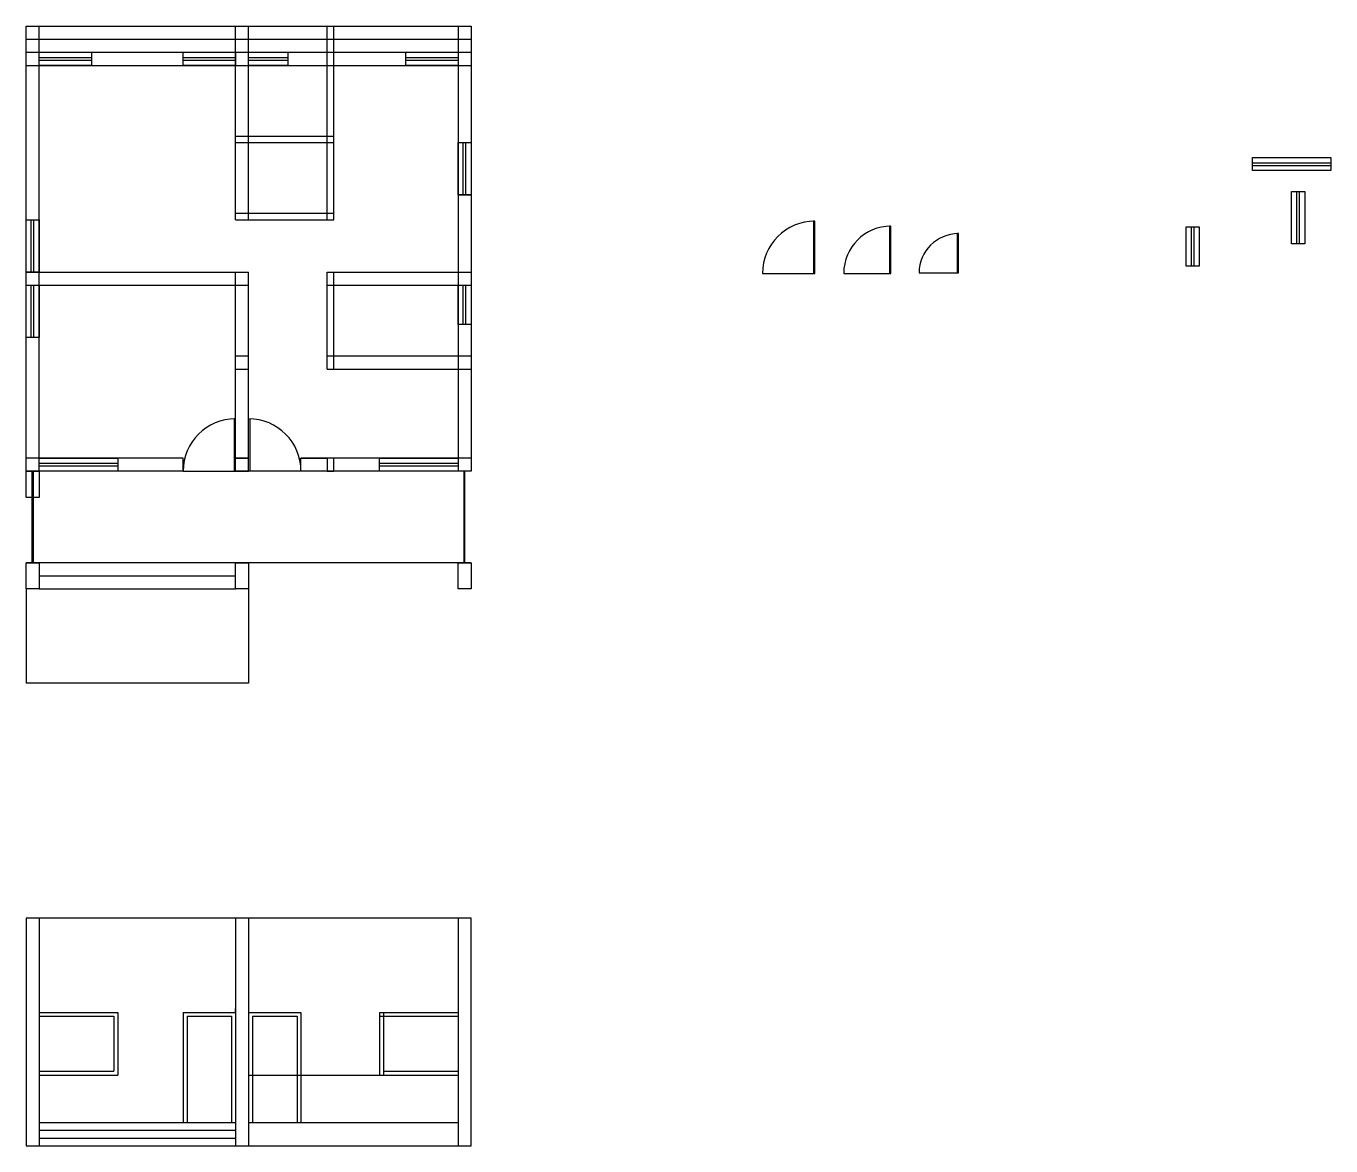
# Model space of a CAD drawing. Header units: inches. Extents: x 125 to 1122, y -354 to 501.
import ezdxf

# ---------------------------------------------------------------- set-up
doc = ezdxf.new("R2010")
doc.units = ezdxf.units.IN
doc.header["$MEASUREMENT"] = 0
for name, color, linetype in [('Door', 220, 'Continuous'), ('Elevation', 51, 'Continuous'), ('Wall', 100, 'Continuous'), ('Window', 140, 'Continuous')]:
    doc.layers.add(name, color=color, linetype=linetype)

msp = doc.modelspace()

# ---------------------------------------------------------------- linework, layer by layer
at = {"layer": 'Door'}
for p, q in [((727.6, 352.3), (726.6, 352.3)), ((726.6, 352.3), (726.6, 312.3)), ((727.6, 312.3), (727.6, 352.3)), ((785.61, 348.45), (784.61, 348.45)), ((784.61, 348.45), (784.61, 312.45)), ((785.61, 312.45), (785.61, 348.45)), ((837.18, 342.78), (836.18, 342.78)), ((836.18, 342.78), (836.18, 312.78)), ((837.18, 312.78), (837.18, 342.78)), ((687.6, 312.3), (727.6, 312.3)), ((749.61, 312.45), (785.61, 312.45)), ((807.18, 312.78), (837.18, 312.78)), ((285.01, 201.32), (284.01, 201.32)), ((284.01, 201.32), (284.01, 161.32)), ((285.01, 161.32), (285.01, 201.32)), ((295.01, 161.32), (295.01, 201.32)), ((296.01, 201.32), (296.01, 161.32)), ((245.01, 161.32), (285.01, 161.32)), ((335.01, 161.32), (295.01, 161.32))]:
    msp.add_line(p, q, dxfattribs=at)
for centre, radius, start, end in [((727.6, 312.3), 40, 90, 180), ((785.61, 312.45), 36, 90, 180), ((837.18, 312.78), 30, 90, 180), ((285.01, 161.32), 40, 90, 180), ((295.01, 161.32), 40, 0, 90)]:
    msp.add_arc(centre, radius, start, end, dxfattribs=at)
at = {"layer": 'Elevation'}
for p, q in [((125.01, -180.1), (125.01, -354.1)), ((465.01, -180.1), (125.01, -180.1)), ((135.01, -180.1), (135.01, -354.1)), ((285.01, -180.1), (285.01, -255.1)), ((295.01, -180.1), (295.01, -252.1)), ((455.01, -180.1), (455.01, -354.1)), ((465.01, -354.1), (465.01, -180.1)), ((285.01, -252.1), (285.01, -249.1)), ((135.01, -252.1), (195.01, -252.1)), ((135.01, -255.1), (192.01, -255.1)), ((192.01, -255.1), (192.01, -297.1)), ((195.01, -252.1), (195.01, -300.1)), ((245.01, -252.1), (245.01, -336.1)), ((245.01, -252.1), (285.01, -252.1)), ((248.01, -255.1), (282.01, -255.1)), ((248.01, -255.1), (248.01, -336.1)), ((282.01, -255.1), (282.01, -336.1)), ((285.01, -255.1), (285.01, -336.1)), ((295.01, -252.1), (335.01, -252.1)), ((295.01, -252.1), (295.01, -336.1)), ((298.01, -255.1), (298.01, -336.1)), ((298.01, -255.1), (332.01, -255.1)), ((332.01, -255.1), (332.01, -336.1)), ((335.01, -252.1), (335.01, -336.1)), ((395.01, -252.1), (395.01, -300.1)), ((395.01, -252.1), (455.01, -252.1)), ((395.01, -255.1), (455.01, -255.1)), ((398.01, -252.1), (398.01, -300.1)), ((135.01, -297.1), (192.01, -297.1)), ((398.01, -297.1), (455.01, -297.1)), ((135.01, -300.1), (195.01, -300.1)), ((295.01, -300.1), (398.01, -300.1)), ((398.01, -300.1), (455.01, -300.1)), ((135.01, -336.1), (285.01, -336.1)), ((285.01, -336.1), (285.01, -354.1)), ((295.01, -336.1), (455.01, -336.1)), ((295.01, -336.1), (295.01, -354.1)), ((135.01, -342.1), (285.01, -342.1)), ((135.01, -348.1), (285.01, -348.1)), ((125.01, -354.1), (465.01, -354.1)), ((125.01, -354.1), (465.01, -354.1))]:
    msp.add_line(p, q, dxfattribs=at)
at = {"layer": 'Wall'}
for p, q in [((125.01, 501.32), (465.01, 501.32)), ((125.01, 161.32), (125.01, 501.32)), ((135.01, 161.32), (135.01, 501.32)), ((285.01, 353.32), (285.01, 501.32)), ((295.01, 353.32), (295.01, 501.32)), ((355.01, 353.32), (355.01, 501.32)), ((360.01, 353.32), (360.01, 501.32)), ((455.01, 501.32), (455.01, 161.32)), ((465.01, 501.32), (465.01, 161.32)), ((125.01, 491.32), (465.01, 491.32)), ((125.01, 481.32), (465.01, 481.32)), ((125.01, 471.32), (465.01, 471.32)), ((285.01, 417.32), (360.01, 417.32)), ((285.01, 412.32), (360.01, 412.32)), ((455.01, 372.32), (465.01, 372.32)), ((125.01, 353.32), (135.01, 353.32)), ((285.01, 358.32), (360.01, 358.32)), ((285.01, 353.32), (360.01, 353.32)), ((125.01, 313.32), (295.01, 313.32)), ((285.01, 171.32), (285.01, 313.32)), ((295.01, 161.32), (295.01, 313.32)), ((295.01, 171.32), (295.01, 313.32)), ((355.01, 239.32), (355.01, 313.32)), ((355.01, 313.32), (455.01, 313.32)), ((360.01, 239.32), (360.01, 313.32)), ((455.01, 313.32), (465.01, 313.32)), ((125.01, 303.32), (295.01, 303.32)), ((355.01, 303.32), (465.01, 303.32)), ((285.01, 249.32), (295.01, 249.32)), ((355.01, 249.32), (465.01, 249.32)), ((285.01, 239.32), (295.01, 239.32)), ((355.01, 239.32), (465.01, 239.32)), ((245.01, 171.32), (125.01, 171.32)), ((245.01, 161.32), (245.01, 171.32)), ((285.01, 161.32), (285.01, 171.32)), ((295.01, 171.32), (285.01, 171.32)), ((285.01, 171.32), (295.01, 171.32)), ((295.01, 161.32), (295.01, 171.32)), ((465.01, 171.32), (335.01, 171.32)), ((335.01, 171.32), (355.01, 171.32)), ((335.01, 161.32), (335.01, 171.32)), ((355.01, 171.32), (355.01, 161.32)), ((360.01, 161.32), (360.01, 171.32)), ((125.01, 161.32), (135.01, 161.32)), ((125.01, 141.32), (125.01, 161.32)), ((125.01, 161.32), (125.01, 161.32)), ((125.01, 161.32), (129.51, 161.32)), ((245.01, 161.32), (125.01, 161.32)), ((129.51, 161.32), (129.51, 91.32)), ((129.51, 161.32), (130.01, 161.32)), ((130.01, 161.32), (130.01, 91.32)), ((130.01, 161.32), (130.51, 161.32)), ((130.51, 161.32), (130.51, 91.32)), ((135.01, 161.32), (135.01, 141.32)), ((295.01, 161.32), (285.01, 161.32)), ((285.01, 161.32), (295.01, 161.32)), ((465.01, 161.32), (335.01, 161.32)), ((355.01, 161.32), (360.01, 161.32)), ((459.51, 161.32), (459.51, 91.32)), ((460.01, 161.32), (460.01, 91.32)), ((135.01, 141.32), (125.01, 141.32)), ((465.01, 91.32), (125.01, 91.32)), ((125.01, 91.32), (135.01, 91.32)), ((125.01, 71.32), (125.01, 91.32)), ((135.01, 91.32), (135.01, 71.32)), ((285.01, 91.32), (295.01, 91.32)), ((285.01, 71.32), (285.01, 91.32)), ((295.01, 91.32), (295.01, 71.32)), ((455.01, 91.32), (465.01, 91.32)), ((455.01, 71.32), (455.01, 91.32)), ((465.01, 91.32), (465.01, 71.32)), ((135.01, 81.32), (285.01, 81.32)), ((135.01, 71.32), (125.01, 71.32)), ((125.01, 71.32), (125.01, -0.68)), ((135.01, 71.32), (285.01, 71.32)), ((295.01, 71.32), (285.01, 71.32)), ((295.01, 71.32), (295.01, -0.68)), ((465.01, 71.32), (455.01, 71.32)), ((295.01, -0.68), (125.01, -0.68))]:
    msp.add_line(p, q, dxfattribs=at)
at = {"layer": 'Window'}
for p, q in [((135.01, 481.32), (175.01, 481.32)), ((135.01, 471.32), (135.01, 481.32)), ((175.01, 481.32), (175.01, 471.32)), ((245.01, 481.32), (285.01, 481.32)), ((245.01, 471.32), (245.01, 481.32)), ((285.01, 481.32), (285.01, 471.32)), ((295.01, 481.32), (325.01, 481.32)), ((325.01, 481.32), (325.01, 471.32)), ((415.01, 481.32), (455.01, 481.32)), ((415.01, 471.32), (415.01, 481.32)), ((455.01, 481.32), (455.01, 471.32)), ((135.01, 477.32), (175.01, 477.32)), ((135.01, 475.32), (175.01, 475.32)), ((175.01, 471.32), (135.01, 471.32)), ((245.01, 477.32), (285.01, 477.32)), ((245.01, 475.32), (285.01, 475.32)), ((285.01, 471.32), (245.01, 471.32)), ((295.01, 477.32), (325.01, 477.32)), ((295.01, 475.32), (325.01, 475.32)), ((325.01, 471.32), (295.01, 471.32)), ((415.01, 477.32), (455.01, 477.32)), ((415.01, 475.32), (455.01, 475.32)), ((455.01, 471.32), (415.01, 471.32)), ((455.01, 372.32), (455.01, 412.32)), ((455.01, 412.32), (465.01, 412.32)), ((459.01, 372.32), (459.01, 412.32)), ((461.01, 372.32), (461.01, 412.32)), ((465.01, 412.32), (465.01, 372.32)), ((1061.78, 400.91), (1121.78, 400.91)), ((1061.78, 390.91), (1061.78, 400.91)), ((1121.78, 400.91), (1121.78, 390.91)), ((1061.78, 396.91), (1121.78, 396.91)), ((1061.78, 394.91), (1121.78, 394.91)), ((1121.78, 390.91), (1061.78, 390.91)), ((465.01, 372.32), (455.01, 372.32)), ((1091.78, 335.04), (1091.78, 375.04)), ((1091.78, 375.04), (1101.78, 375.04)), ((1095.78, 335.04), (1095.78, 375.04)), ((1097.78, 335.04), (1097.78, 375.04)), ((1101.78, 375.04), (1101.78, 335.04)), ((125.01, 313.32), (125.01, 353.32)), ((125.01, 353.32), (135.01, 353.32)), ((129.01, 313.32), (129.01, 353.32)), ((131.01, 313.32), (131.01, 353.32)), ((135.01, 353.32), (135.01, 313.32)), ((1011.23, 317.85), (1011.23, 347.85)), ((1011.23, 347.85), (1021.23, 347.85)), ((1015.23, 317.85), (1015.23, 347.85)), ((1017.23, 317.85), (1017.23, 347.85)), ((1021.23, 347.85), (1021.23, 317.85)), ((1101.78, 335.04), (1091.78, 335.04)), ((135.01, 313.32), (125.01, 313.32)), ((1021.23, 317.85), (1011.23, 317.85)), ((125.01, 263.32), (125.01, 303.32)), ((125.01, 303.32), (135.01, 303.32)), ((129.01, 263.32), (129.01, 303.32)), ((131.01, 263.32), (131.01, 303.32)), ((135.01, 303.32), (135.01, 263.32)), ((455.01, 273.32), (455.01, 303.32)), ((455.01, 303.32), (465.01, 303.32)), ((459.01, 273.32), (459.01, 303.32)), ((461.01, 273.32), (461.01, 303.32)), ((465.01, 303.32), (465.01, 273.32)), ((465.01, 273.32), (455.01, 273.32)), ((135.01, 263.32), (125.01, 263.32)), ((135.01, 171.32), (195.01, 171.32)), ((135.01, 161.32), (135.01, 171.32)), ((195.01, 171.32), (195.01, 161.32)), ((395.01, 171.32), (455.01, 171.32)), ((395.01, 161.32), (395.01, 171.32)), ((455.01, 171.32), (455.01, 161.32)), ((135.01, 167.32), (195.01, 167.32)), ((135.01, 165.32), (195.01, 165.32)), ((195.01, 161.32), (135.01, 161.32)), ((395.01, 167.32), (455.01, 167.32)), ((395.01, 165.32), (455.01, 165.32)), ((455.01, 161.32), (395.01, 161.32))]:
    msp.add_line(p, q, dxfattribs=at)

doc.saveas('drawing.dxf')
